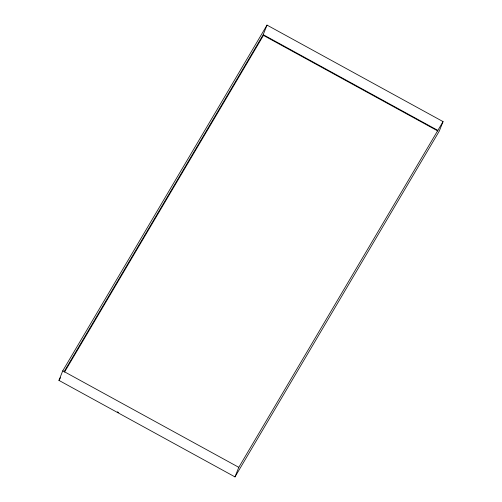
<?xml version="1.0" encoding="UTF-8"?>
<svg xmlns="http://www.w3.org/2000/svg" width="502" height="502" viewBox="0 0 502 502"><rect width="100%" height="100%" fill="white"/><g stroke="black" fill="none" stroke-linecap="round" stroke-linejoin="round"><path stroke-width="0.75" d="M58.941 380.397L62.75 370.834L267.014 25.1L443.059 121.603L439.25 131.166L234.986 476.9L58.941 380.397L60.535 377.699M64.124 371.618L263.205 34.669L267.014 25.1M234.986 476.9L238.795 467.331L443.059 121.603M64.494 372.133L263.45 35.391L437.794 130.959M263.205 34.669L437.876 130.413M62.75 370.834L238.795 467.331M117.368 411.835L118.742 412.588"/></g></svg>
